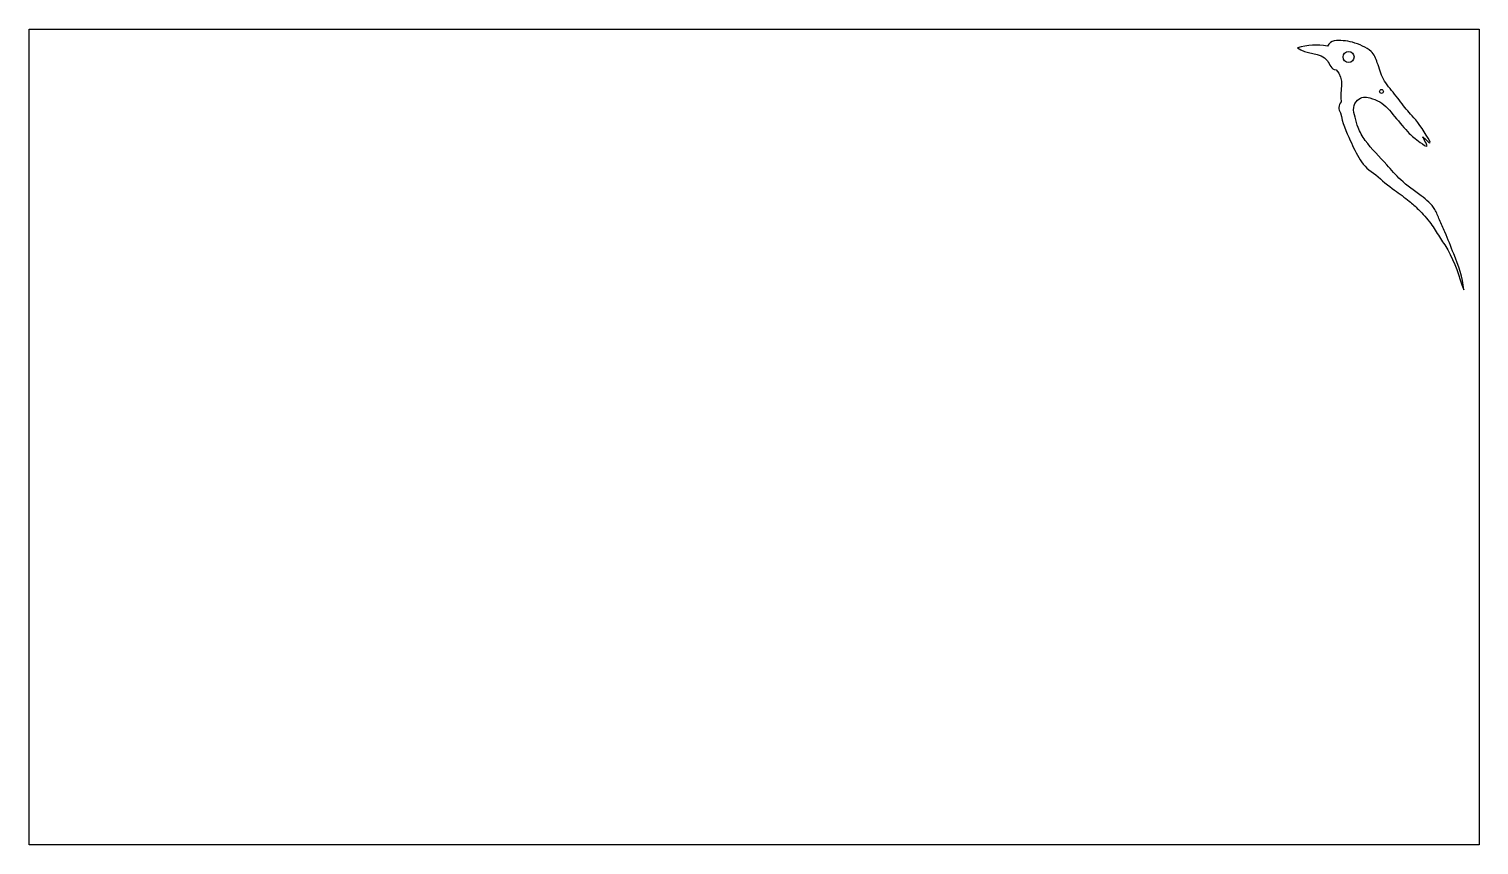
# Model space of a CAD drawing. Header units: inches. Extents: x 0 to 32, y -18 to 0.
import ezdxf

# ---------------------------------------------------------------- set-up
doc = ezdxf.new("R2010")
doc.units = ezdxf.units.IN
doc.header["$MEASUREMENT"] = 0

msp = doc.modelspace()

# ---------------------------------------------------------------- linework, layer by layer
msp.add_lwpolyline([(0, 0), (32, 0), (32, -18), (0, -18)], close=True)
at = {"color": 1}
for centre, radius in [((29.121, -0.616), 0.122), ((29.849, -1.377), 0.043)]:
    msp.add_circle(centre, radius, dxfattribs=at)
for points, knots in [([(31.662, -5.757), (31.651, -5.475), (31.476, -5.058), (31.283, -4.545), (31.127, -4.226), (31.019, -3.917), (30.688, -3.639), (30.285, -3.374), (29.915, -2.919), (29.553, -2.578), (29.328, -2.206), (29.272, -1.954), (29.205, -1.741), (29.3, -1.566), (29.447, -1.483), (29.624, -1.527), (29.889, -1.62), (30.142, -1.935), (30.431, -2.288), (30.62, -2.443), (30.949, -2.675), (30.66, -2.256), (31.061, -2.694), (30.628, -1.995), (30.413, -1.814), (30.143, -1.426), (29.866, -1.128), (29.776, -0.776), (29.655, -0.488), (29.425, -0.372), (29.219, -0.285), (28.945, -0.247), (28.73, -0.241), (28.654, -0.377)], [0, 0, 0, 0, 0.076527, 0.124608, 0.151516, 0.174862, 0.214069, 0.26693, 0.308587, 0.374862, 0.404743, 0.426472, 0.446863, 0.46338, 0.477393, 0.489958, 0.51214, 0.554329, 0.599794, 0.628895, 0.644448, 0.664803, 0.68152, 0.720503, 0.764083, 0.802591, 0.840772, 0.876358, 0.90229, 0.923022, 0.945096, 0.96424, 1, 1, 1, 1]), ([(27.998, -0.418), (28.159, -0.557), (28.661, -0.489), (28.73, -0.894), (28.846, -0.902)], [0, 0, 0, 0, 0.711702, 1, 1, 1, 1]), ([(28.947, -1.851), (28.981, -2.067), (29.204, -2.548), (29.419, -3.051), (29.724, -3.214)], [0, 0, 0, 0, 0.401425, 1, 1, 1, 1]), ([(29.724, -3.214), (29.853, -3.339), (30.099, -3.534), (30.431, -3.766), (30.701, -4.01), (30.933, -4.269), (31.121, -4.585), (31.436, -5.034), (31.561, -5.459), (31.662, -5.757)], [0, 0, 0, 0, 0.164403, 0.287833, 0.370862, 0.497716, 0.604699, 0.707413, 1, 1, 1, 1])]:
    msp.add_open_spline(points, degree=3, knots=knots, dxfattribs=at)
for points in [[(28.654, -0.377), (28.432, -0.337), (28.213, -0.351), (27.998, -0.418)], [(28.846, -0.902), (29.06, -1.092), (28.909, -1.376), (28.957, -1.609)], [(28.957, -1.609), (28.893, -1.687), (28.89, -1.768), (28.947, -1.851)]]:
    msp.add_open_spline(points, degree=3, dxfattribs=at)

doc.saveas('drawing.dxf')
